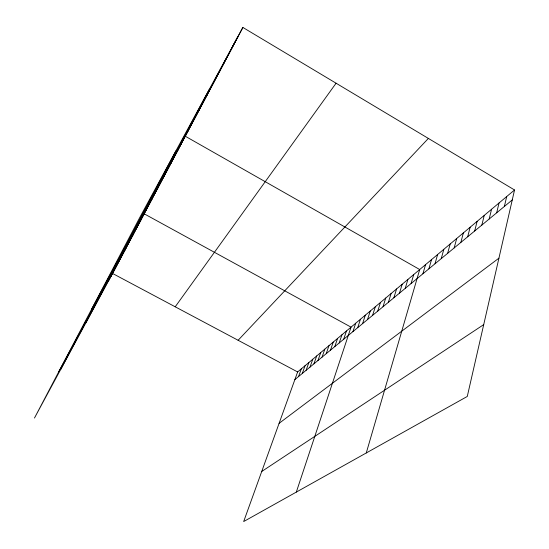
<?xml version="1.0" encoding="UTF-8"?>
<svg xmlns="http://www.w3.org/2000/svg" width="549" height="549" viewBox="0 0 549 549"><rect width="100%" height="100%" fill="white"/><g stroke="black" fill="none" stroke-linecap="round" stroke-linejoin="round"><path stroke-width="0.82" d="M514.537 189.975L467.274 396.46L243.667 521.55L297.633 371.947L514.537 189.975L242.878 27.45L139.796 217.445L34.463 418.036L112.538 273.45L242.878 27.45M504.373 206.458L506.693 196.556M496.68 212.82L499.034 202.979M489.166 219.024L491.561 209.251M481.837 225.083L484.259 215.373M474.679 230.999L477.129 221.357M467.686 236.777L470.164 227.197M460.851 242.425L463.356 232.913M454.167 247.942L456.706 238.492M447.641 253.343L450.194 243.955M441.259 258.62L443.832 249.294M435.007 263.781L437.608 254.516M428.899 268.832L431.514 259.629M422.922 273.773L425.55 264.632M366.272 452.959L419.711 269.532L185.253 136.214M411.077 283.558L413.74 274.541M405.224 288.397L407.9 279.441M399.494 293.132L402.177 284.238M393.88 297.771L396.577 288.939M388.39 302.307L391.101 293.537M383.017 306.754L385.727 298.038M377.746 311.105L380.471 302.451M372.586 315.366L375.317 306.774M367.528 319.545L370.266 311.009M362.573 323.642L365.318 315.167M357.715 327.657L360.467 319.237M352.952 331.596L355.704 323.231M296.316 492.096L351.037 327.142L144.147 213.794M343.701 339.241L346.46 330.985M339.207 342.953L341.972 334.753M334.801 346.597L337.56 338.452M330.471 350.173L333.236 342.082M326.223 353.68L328.988 345.644M322.057 357.131L324.823 349.137M317.96 360.515L320.726 352.575M313.939 363.836L316.704 355.951M309.993 367.096L312.758 359.259M306.116 370.301L308.874 362.518M302.3 373.45L305.059 365.716M298.56 376.545L301.312 368.859M60.671 369.504L175.913 150.872M85.802 322.963L209.08 89.741M108.572 280.8L237.95 36.529M191.368 124.479L199.815 108.729M187.71 131.383L192.37 122.784M91.518 309.382L188.767 129.578M177.073 151.462L181.657 143.001M170.176 164.487L178.144 149.63M163.581 176.943L171.35 162.456M157.268 188.856L164.844 174.726M151.229 200.268L158.62 186.482M145.43 211.207L152.649 197.743M58.764 371.762L146.926 208.551M131.938 236.681L141.429 218.927M124.458 250.804L133.579 233.744M119.709 259.773L126.167 247.723M110.72 276.751L121.459 256.616M233.167 45.567L238.074 36.522M228.501 54.372L233.387 45.361M223.958 62.95L228.823 53.98M219.525 71.315L224.369 62.387M215.208 79.475L220.025 70.588M206.877 95.203L215.784 78.582M202.862 102.78L207.611 94.016M198.937 110.184L203.665 101.462M175.206 306.802L336.084 83.208M238.115 340.277L428.378 138.423M294.875 379.592L512.258 199.939M279.098 423.327L498.931 258.167M261.729 471.481L483.717 324.624M112.538 273.45L297.633 371.947"/></g></svg>
